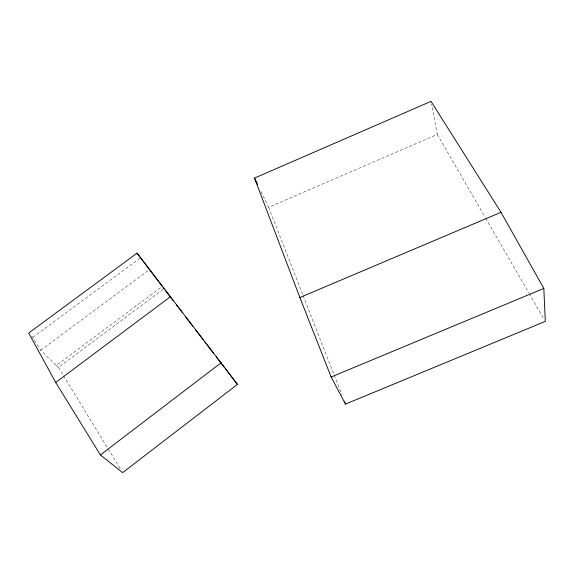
<?xml version="1.0" encoding="UTF-8"?>
<svg xmlns="http://www.w3.org/2000/svg" width="574" height="574" viewBox="0 0 574 574"><rect width="100%" height="100%" fill="white"/><g stroke="black" fill="none" stroke-linecap="round" stroke-linejoin="round"><path stroke-width="0.43" stroke-dasharray="2.87 2.15" d="M31.678 336.084L40.682 350.248L56.252 365.48L162.327 286.433M56.252 365.48L58.448 367.453L164.042 288.715M40.682 350.248L149.577 269.529M32.869 337.297L140.558 257.769M261.005 191.501L268.646 207.286L437.309 134.46L431.519 103.987M58.448 367.453L63.097 375.08M63.563 375.841L107.761 448.237M108.228 448.997L121.25 470.336M437.309 134.46L485.252 217.46M485.704 218.235L528.719 292.697M529.171 293.472L543.958 319.072M268.646 207.286L302.835 294.849M303.158 295.689L341.896 394.926"/><path stroke-width="0.86" d="M237.449 384.408L122.649 472.624L100.393 454.938L55.707 382.471L28.7 333.049L137.064 253.141L237.449 384.408L225.482 368.809M100.393 454.938L221.212 362.718M55.707 382.471L170.528 296.629M254.504 178.083L431.024 101.376L501.009 212.301L543.822 288.428L545.3 321.397L345.483 404.103L331.148 376.996L299.872 297.519L254.504 178.083L257.568 184.398M299.872 297.519L501.009 212.301M331.148 376.996L543.822 288.428M140.558 257.769L162.327 286.433M165.133 290.128L173.283 300.762M176.548 305.016L182.532 312.816M185.789 317.07L192.864 326.283M195.576 329.828L203.189 339.751M204.825 341.874L205.908 343.295M206.999 344.716L213.521 353.218M216.24 356.763L224.398 367.396M137.064 253.141L140.063 257.109M163.188 287.574L164.042 288.715M344.5 401.599L345.483 404.103"/></g></svg>
